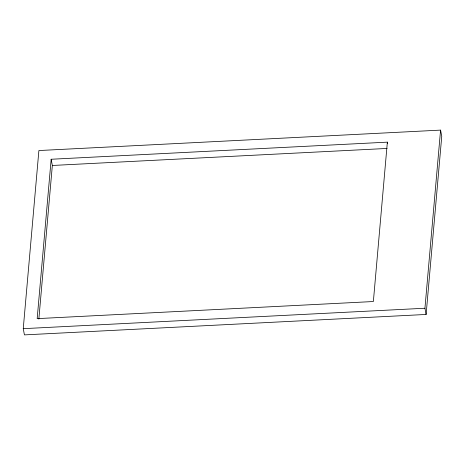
<?xml version="1.0" encoding="UTF-8"?>
<svg xmlns="http://www.w3.org/2000/svg" width="465" height="465" viewBox="0 0 465 465"><rect width="100%" height="100%" fill="white"/><g stroke="black" fill="none" stroke-linecap="round" stroke-linejoin="round"><path stroke-width="0.7" d="M23.25 328.668L38.886 150.544L440.576 130.113L441.75 136.332L426.114 314.456L24.424 334.887L23.25 328.668L424.934 308.237L440.576 130.113M51.162 159.251L37.171 318.63L373.366 301.529L387.357 142.151L51.162 159.251L52.342 165.47L38.851 319.077M52.342 165.47L387.083 148.445M424.934 308.237L426.114 314.456M387.357 142.151L387.618 143.534"/></g></svg>
